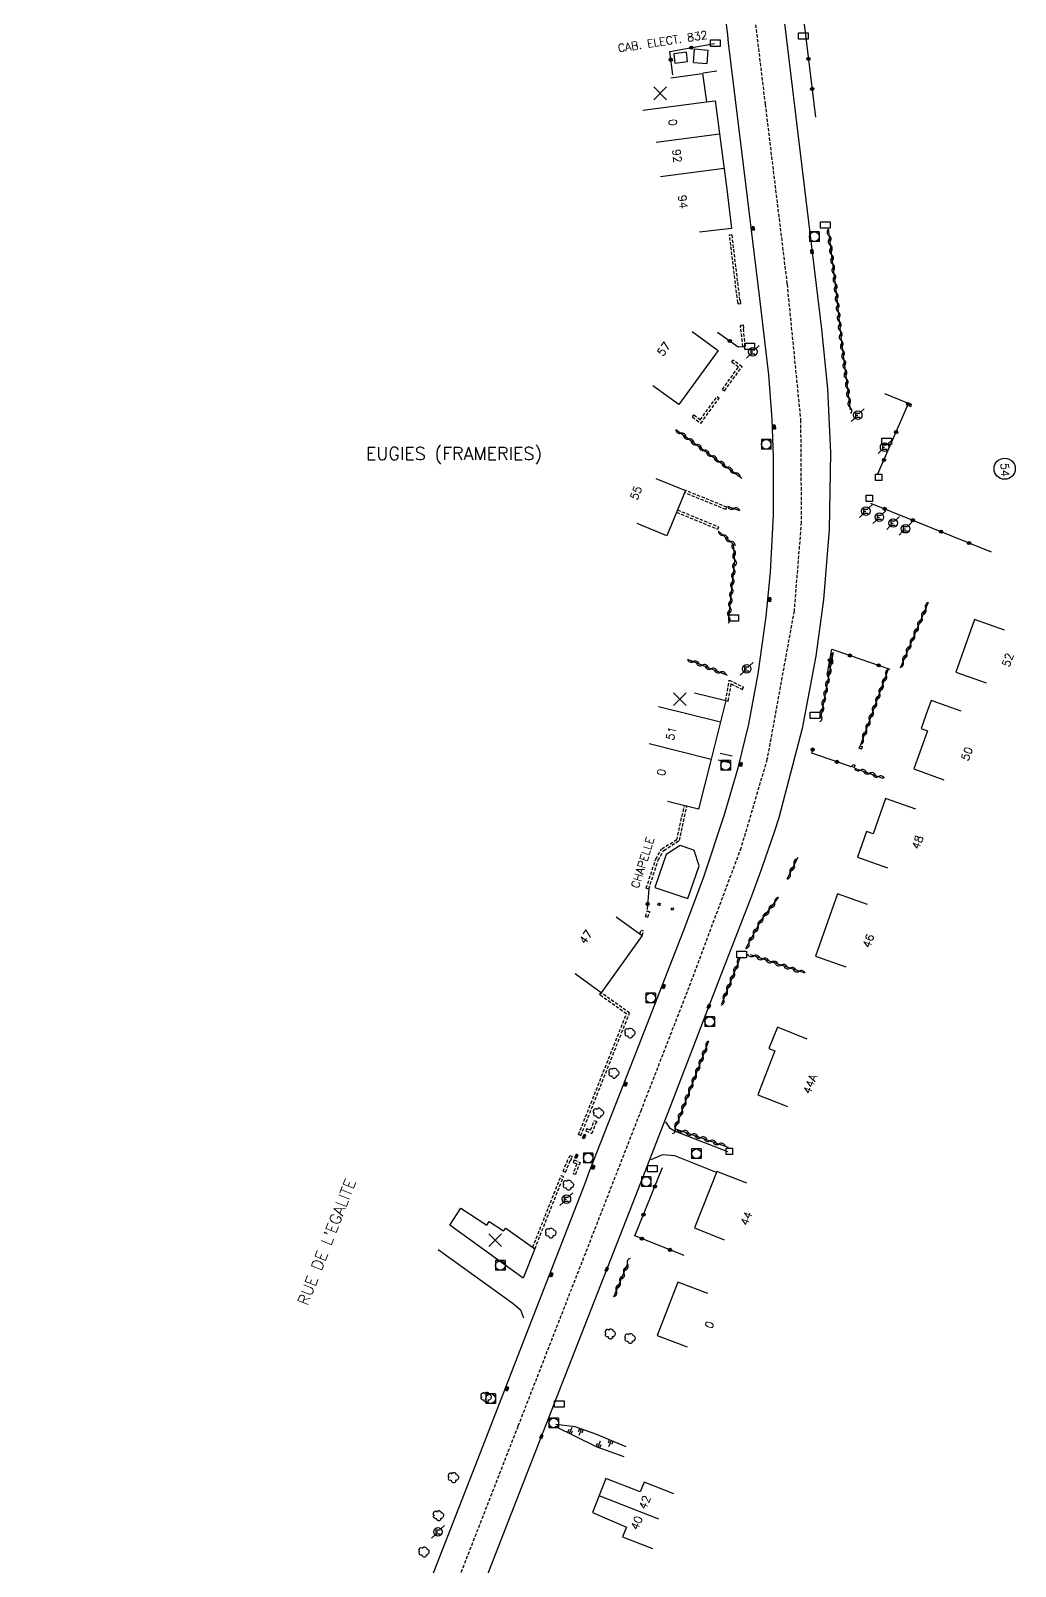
# Model space of a CAD drawing. Header units: millimetres. Extents: x 115000 to 115986, y 120000 to 121000.
# Drawn here: x 115806.1 to 115959.9, y 120341 to 120580.9 of the extents above; entities that cross this region are included whole.
import ezdxf
from ezdxf.enums import TextEntityAlignment as Align

# ---------------------------------------------------------------- set-up
doc = ezdxf.new("R2010")
doc.units = ezdxf.units.MM
doc.linetypes.add('DASHED', pattern=[0.75, 0.5, -0.25])
doc.layers.get('0').update_dxf_attribs({"linetype": 'CONTINUOUS'})
for name, color, linetype in [('W0001', 6, 'DASHED'), ('W0008', 7, 'CONTINUOUS'), ('W0100', 7, 'CONTINUOUS'), ('W0112', 1, 'DASHED'), ('W0211', 2, 'CONTINUOUS'), ('W0300', 7, 'CONTINUOUS'), ('W0310', 3, 'CONTINUOUS'), ('W0322', 7, 'CONTINUOUS'), ('W0400', 7, 'CONTINUOUS'), ('W0420', 7, 'CONTINUOUS'), ('W0471', 7, 'CONTINUOUS'), ('W0473', 7, 'CONTINUOUS'), ('W0980', 7, 'CONTINUOUS'), ('W0984', 7, 'CONTINUOUS'), ('W0989', 7, 'CONTINUOUS'), ('W0991', 7, 'CONTINUOUS'), ('W1102', 7, 'CONTINUOUS'), ('W1471', 7, 'CONTINUOUS')]:
    doc.layers.add(name, color=color, linetype=linetype)
doc.styles.get("Standard").update_dxf_attribs({"font": 'romans.shx', "width": 0.85})

# ---------------------------------------------------------------- blocks, each defined once
blk = doc.blocks.new('t211o')
at = {"color": 0, "linetype": 'Continuous'}
for p, q in [((-0.29, 0.5), (-0.29, 0)), ((0, 1), (0, 0)), ((0.29, 0.5), (0.29, 0))]:
    blk.add_line(p, q, dxfattribs=at)
blk = doc.blocks.new('t991o')
at = {"color": 0, "linetype": 'Continuous'}
for p, q in [((-1, 1), (1, -1)), ((-1, -1), (1, 1))]:
    blk.add_line(p, q, dxfattribs=at)
blk = doc.blocks.new('t310o')
at = {"color": 0, "linetype": 'Continuous'}
for centre, start, end in [((-0.5, 0.38), 216.8699, 323.1304), ((0.5, -0.37), 36.8699, 143.1303)]:
    blk.add_arc(centre, 0.625, start, end, dxfattribs=at)
blk = doc.blocks.new('t322o')
at = {"color": 0, "linetype": 'Continuous'}
for radius in [0.25, 0.15]:
    blk.add_circle((0, 0), radius, dxfattribs=at)
blk = doc.blocks.new('T400')
for p, q in [((-0.15, 0.3), (0.15, 0.3)), ((-0.15, -0.25), (-0.15, 0.3)), ((-0.15, 0.15), (0.15, 0.15)), ((-0.15, 0), (0.15, 0)), ((0.15, 0.3), (0.15, -0.25)), ((-0.15, -0.15), (0.15, -0.15)), ((-0.15, -0.25), (-0.15, -0.3)), ((-0.15, -0.3), (0.15, -0.3)), ((0.15, -0.3), (0.15, -0.25))]:
    blk.add_line(p, q)
blk = doc.blocks.new('T420')
for p, q in [((0.75, 0.75), (-0.75, 0.75)), ((-0.75, 0.75), (-0.75, -0.75)), ((0.75, 0.75), (0.75, -0.75)), ((0.75, -0.75), (-0.75, -0.75))]:
    blk.add_line(p, q)
blk.add_ellipse((0, 0), major_axis=(-0.53, 0.53), ratio=1, start_param=3.926991, end_param=10.210176)
blk = doc.blocks.new('T471')
for p, q in [((-0.333334, 0.333334), (-0.333334, -0.333334)), ((-0.333334, 0.333334), (0.333334, 0.333334)), ((-0.333334, 0), (0, 0)), ((0.500001, 0.500001), (1.000002, 1.000002)), ((-0.500001, -0.500001), (-1.000002, -1.000002)), ((-0.333334, -0.333334), (0.333334, -0.333334))]:
    blk.add_line(p, q)
blk.add_ellipse((0, 0), major_axis=(0.471405, 0.471405), ratio=1, start_param=5.4977871438, end_param=11.780972451)
blk = doc.blocks.new('t112o')
at = {"color": 0, "linetype": 'Continuous'}
for p, q in [((-0.5, 0.5), (0.5, 0.5)), ((-0.5, -0.5), (-0.5, 0.5)), ((0.5, 0.5), (0.5, -0.5)), ((0.5, -0.5), (-0.5, -0.5))]:
    blk.add_line(p, q, dxfattribs=at)
blk = doc.blocks.new('T300')
for p, q in [((-0.8, 0.51), (-0.86, 0.34)), ((-0.86, 0.34), (-0.86, 0.17)), ((-0.86, 0.17), (-0.74, 0.06)), ((-0.69, 0.63), (-0.8, 0.51)), ((-0.8, -0.06), (-0.74, 0.06)), ((-0.74, 0.06), (-0.69, 0.11)), ((-0.57, 0.69), (-0.69, 0.63)), ((-0.46, 0.69), (-0.57, 0.69)), ((-0.29, 0.63), (-0.46, 0.69)), ((-0.29, 0.63), (-0.17, 0.74)), ((-0.23, 0.57), (-0.29, 0.63)), ((-0.17, 0.74), (-0.06, 0.8)), ((-0.06, 0.8), (0.06, 0.8)), ((0.06, 0.8), (0.23, 0.74)), ((0.23, 0.74), (0.34, 0.63)), ((0.34, 0.63), (0.4, 0.51)), ((0.46, 0.46), (0.34, 0.46)), ((0.4, 0.51), (0.4, 0.46)), ((0.57, 0.4), (0.46, 0.46)), ((0.57, 0.4), (0.69, 0.29)), ((0.69, 0.29), (0.74, 0.17)), ((0.74, 0.06), (0.69, -0.17)), ((0.74, 0.17), (0.74, 0.06)), ((-0.8, -0.17), (-0.8, -0.06)), ((-0.8, -0.23), (-0.8, -0.17)), ((-0.74, -0.34), (-0.8, -0.23)), ((-0.69, -0.4), (-0.74, -0.34)), ((-0.51, -0.46), (-0.69, -0.4)), ((-0.4, -0.46), (-0.51, -0.46)), ((-0.4, -0.46), (-0.34, -0.46)), ((-0.34, -0.46), (-0.34, -0.4)), ((-0.34, -0.51), (-0.34, -0.46)), ((-0.29, -0.63), (-0.34, -0.51)), ((-0.17, -0.74), (-0.29, -0.63)), ((-0.06, -0.8), (-0.17, -0.74)), ((0.06, -0.8), (-0.06, -0.8)), ((0.17, -0.74), (0.06, -0.8)), ((0.23, -0.69), (0.17, -0.74)), ((0.29, -0.46), (0.23, -0.46)), ((0.29, -0.63), (0.23, -0.69)), ((0.46, -0.4), (0.29, -0.46)), ((0.34, -0.51), (0.29, -0.63)), ((0.34, -0.51), (0.34, -0.46)), ((0.57, -0.34), (0.46, -0.4)), ((0.63, -0.29), (0.57, -0.34)), ((0.69, -0.17), (0.63, -0.29))]:
    blk.add_line(p, q)
blk = doc.blocks.new('T1471')
at = {"color": 0, "linetype": 'Continuous', "flags": 128}
blk.add_lwpolyline([(-0.75, -0.5), (-0.75, 0.5), (0.75, 0.5), (0.75, -0.5), (-0.75, -0.5)], dxfattribs=at)

msp = doc.modelspace()

# ---------------------------------------------------------------- linework, layer by layer
at = {"layer": 'W0001'}
msp.add_lwpolyline([(115896.71, 120769.54), (115900.28, 120739.65), (115908.74, 120669.82), (115915.12, 120616.82), (115920.83, 120569.42), (115924.25, 120541.3), (115926.36, 120520.09), (115926.47, 120504.11), (115925.34, 120490.25), (115921.12, 120467.05), (115917.04, 120453.22), (115908.91, 120431.47), (115901.46, 120412.31), (115882.21, 120362.89), (115863.67, 120315.29), (115841.37, 120258.03), (115819.78, 120202.56), (115806.13, 120167.52)], dxfattribs=at)
at = {"layer": 'W0008'}
for points in [[(115919.59, 120617.5), (115925.19, 120570.85), (115927.37, 120552.75), (115929.61, 120534.27), (115930.56, 120524.96), (115931.04, 120514.95), (115930.83, 120503.01), (115929.93, 120492.08), (115928.75, 120483.19), (115926.63, 120471.93), (115922.96, 120457.95), (115922.23, 120455.69), (115920.3, 120450.15), (115918.68, 120445.71), (115913.62, 120432.59), (115906.03, 120412.97), (115900.11, 120397.73), (115889.09, 120369.54), (115879.47, 120344.86), (115869.29, 120318.7)], [(115862.82, 120324.16), (115876.35, 120358.84), (115883.92, 120378.3), (115892.66, 120400.74), (115893.42, 120402.78), (115900.36, 120420.54), (115908.03, 120440.16), (115911.18, 120448.59), (115914.46, 120458.47), (115916.61, 120465.75), (115918.27, 120472.58), (115919.72, 120480.45), (115920.97, 120489.41), (115921.69, 120496.31), (115922.11, 120505.21), (115922.15, 120514.23), (115921.92, 120520.23), (115921.39, 120527.16), (115920, 120539.09), (115917.82, 120557), (115915.13, 120578.98), (115915.02, 120580.2), (115910.65, 120616.13)], [(115905.26, 120410.46), (115905.89, 120409.51), (115906.79, 120409), (115914.93, 120405.83)], [(115913.21, 120402.54), (115906.7, 120405.16), (115904.82, 120405.33), (115902.97, 120404.54)], [(115869.76, 120390.52), (115881.5, 120382.09), (115882.61, 120381.1), (115883.1, 120379.83)]]:
    msp.add_lwpolyline(points, dxfattribs=at)
at = {"layer": 'W0100'}
for points in [[(115908.72, 120576.09), (115908.54, 120577.55), (115906.56, 120577.27), (115906.74, 120575.82), (115908.72, 120576.09)], [(115906.11, 120573.54), (115911.06, 120574.2), (115911.65, 120569.81), (115913.05, 120569.95), (115914.84, 120556.17), (115915.56, 120549.99), (115910.59, 120549.41)], [(115909.42, 120533.89), (115913.47, 120530.96), (115907.35, 120522.51), (115903.3, 120525.44)], [(115903.74, 120510.97), (115908.37, 120509.07), (115905.49, 120502.02), (115900.86, 120503.91)], [(115958.23, 120487.24), (115953.51, 120488.91), (115950.62, 120480.71), (115955.33, 120479.04)], [(115909.82, 120477.47), (115914.68, 120476.27), (115912.41, 120467.12), (115910.41, 120459.28), (115905.57, 120460.52)], [(115951.46, 120474.59), (115946.76, 120476.27), (115946.26, 120474.89), (115945.2, 120471.92), (115946.21, 120471.56), (115944.04, 120465.61), (115948.74, 120463.9)], [(115944.35, 120459.32), (115939.63, 120460.98), (115937.68, 120455.43), (115936.64, 120455.81), (115935.24, 120451.79), (115939.96, 120450.14)], [(115903.59, 120447.06), (115908.78, 120445.33), (115910.55, 120450.48), (115909.77, 120452.85), (115909.56, 120452.94), (115907.54, 120453.63), (115905.36, 120452.22), (115903.59, 120447.06)], [(115936.83, 120444.4), (115932.11, 120446.06), (115928.72, 120436.35), (115933.44, 120434.7)], [(115897.56, 120442.49), (115901.62, 120439.58), (115895.2, 120430.64), (115891.14, 120433.56)], [(115927.4, 120423.4), (115922.77, 120425.28), (115921.41, 120421.93), (115922.36, 120421.55), (115919.68, 120414.66), (115924.34, 120412.85)], [(115917.95, 120400.87), (115913.3, 120402.71), (115909.8, 120393.91), (115914.44, 120392.06)], [(115884.86, 120390.63), (115883.02, 120386.04), (115871.6, 120394.35), (115873.32, 120396.96), (115877.34, 120394.31), (115877.72, 120394.88), (115879.99, 120393.42), (115880.32, 120393.88), (115884.86, 120390.63)], [(115911.87, 120383.64), (115907.21, 120385.45), (115903.98, 120377.12), (115908.64, 120375.32)], [(115906.57, 120352.37), (115901.91, 120354.19), (115901.31, 120352.66), (115895.95, 120354.74), (115893.88, 120349.43), (115899.18, 120347.17), (115898.57, 120345.63), (115903.23, 120343.81)]]:
    msp.add_lwpolyline(points, dxfattribs=at)
at = {"layer": 'W0112'}
for p, q in [((115915.26, 120549.03), (115915.65, 120549.08)), ((115916.63, 120538.24), (115917.02, 120538.29)), ((115917.04, 120534.91), (115917.44, 120534.97)), ((115917.36, 120531.57), (115917.76, 120531.62)), ((115915.6, 120529.14), (115915.85, 120529.46)), ((115913.33, 120523.75), (115913.65, 120523.51)), ((115914.15, 120524.87), (115914.48, 120524.64)), ((115909.47, 120520.58), (115909.71, 120520.9)), ((115943.21, 120522.36), (115943.58, 120522.21)), ((115943.34, 120522.69), (115943.71, 120522.54)), ((115908.37, 120509.07), (115908.38, 120509.1)), ((115914.86, 120506.47), (115908.38, 120509.1)), ((115914.71, 120506.1), (115908.23, 120508.73)), ((115906.99, 120505.68), (115913.46, 120503.02)), ((115907.14, 120506.05), (115913.61, 120503.39)), ((115914.71, 120506.1), (115914.86, 120506.47)), ((115913.46, 120503.02), (115913.61, 120503.39)), ((115917.27, 120477.98), (115917.45, 120478.34)), ((115914.68, 120476.27), (115915.07, 120476.2)), ((115935.89, 120468.68), (115935.52, 120468.85)), ((115935.69, 120469.22), (115936.05, 120469.06)), ((115934.76, 120465.79), (115934.38, 120465.91)), ((115934.51, 120466.3), (115934.89, 120466.18)), ((115907.04, 120454.51), (115908.21, 120459.84)), ((115907.44, 120454.42), (115908.59, 120459.74)), ((115907.04, 120454.51), (115904.64, 120453.05)), ((115904.99, 120452.85), (115907.44, 120454.42)), ((115902.27, 120446.98), (115902.65, 120446.85)), ((115904.07, 120444.37), (115904.17, 120444.7)), ((115904.17, 120444.7), (115904.5, 120444.59)), ((115902.14, 120442.55), (115902.52, 120442.42)), ((115902.43, 120443.41), (115902.8, 120443.29)), ((115906.16, 120443.65), (115906.24, 120443.92)), ((115906.24, 120443.92), (115906.58, 120443.83)), ((115901.28, 120439.83), (115901.45, 120440.4)), ((115901.45, 120440.4), (115901.83, 120440.29)), ((115894.97, 120430.32), (115895.2, 120430.64)), ((115894.18, 120410.67), (115894.54, 120410.51)), ((115891.68, 120408.47), (115892.05, 120408.32)), ((115892.99, 120409.43), (115892.84, 120409.06)), ((115890.36, 120405.22), (115890.73, 120405.07)), ((115890.99, 120404.51), (115890.84, 120404.14)), ((115884.53, 120390.87), (115888.98, 120402.08)), ((115884.86, 120390.63), (115889.35, 120401.93)), ((115888.98, 120402.08), (115889.35, 120401.93)), ((115889.28, 120402.74), (115889.65, 120402.59)), ((115890.83, 120402.42), (115891.2, 120402.28)), ((115884.86, 120390.63), (115884.86, 120390.63))]:
    msp.add_line(p, q, dxfattribs=at)
for points in [[(115916.63, 120538.24), (115916.6, 120538.42), (115916.55, 120538.43), (115915.26, 120549.03)], [(115917.02, 120538.29), (115916.96, 120538.82), (115916.9, 120538.82), (115915.65, 120549.08)], [(115917.36, 120531.57), (115916.97, 120534.79), (115917.06, 120534.8), (115917.04, 120534.91)], [(115917.76, 120531.62), (115917.42, 120534.43), (115917.52, 120534.44), (115917.44, 120534.97)], [(115914.15, 120524.87), (115916.66, 120528.34), (115915.6, 120529.14)], [(115914.48, 120524.64), (115917.22, 120528.42), (115915.85, 120529.46)], [(115909.47, 120520.58), (115910.78, 120519.57), (115913.65, 120523.51)], [(115909.71, 120520.9), (115910.7, 120520.13), (115913.33, 120523.75)], [(115943.21, 120522.36), (115943.34, 120522.69)], [(115943.58, 120522.21), (115943.71, 120522.54)], [(115914.68, 120476.27), (115915.23, 120479.46), (115917.45, 120478.34)], [(115915.07, 120476.2), (115915.53, 120478.86), (115917.27, 120477.98)], [(115935.52, 120468.85), (115935.69, 120469.22)], [(115935.89, 120468.68), (115936.05, 120469.06)], [(115934.38, 120465.91), (115934.51, 120466.3)], [(115934.76, 120465.79), (115934.89, 120466.18)], [(115902.27, 120446.98), (115903.75, 120451.5), (115904.64, 120453.05)], [(115902.65, 120446.85), (115904.11, 120451.34), (115904.99, 120452.85)], [(115904.07, 120444.37), (115904.4, 120444.26), (115904.5, 120444.59)], [(115902.14, 120442.55), (115902.43, 120443.41)], [(115902.52, 120442.42), (115902.8, 120443.29)], [(115906.16, 120443.65), (115906.49, 120443.57), (115906.58, 120443.83)], [(115901.62, 120439.58), (115901.83, 120440.29)], [(115891.68, 120408.47), (115899.17, 120427.33), (115894.97, 120430.32)], [(115892.05, 120408.32), (115899.65, 120427.47), (115895.2, 120430.64)], [(115892.99, 120409.43), (115893.55, 120409.19), (115894.18, 120410.67)], [(115892.84, 120409.06), (115893.77, 120408.67), (115894.54, 120410.51)], [(115889.28, 120402.74), (115890.15, 120404.91), (115890.23, 120404.89), (115890.36, 120405.22)], [(115889.65, 120402.59), (115890.39, 120404.44), (115890.47, 120404.43), (115890.73, 120405.07)], [(115890.84, 120404.14), (115891.41, 120403.9), (115890.83, 120402.42)], [(115890.99, 120404.51), (115891.93, 120404.12), (115891.2, 120402.28)]]:
    msp.add_lwpolyline(points, dxfattribs=at)
at = {"layer": 'W0211'}
for points in [[(115887.96, 120362.91), (115894.55, 120359.68), (115898.78, 120358.17)], [(115899.12, 120359.72), (115894.39, 120361.66), (115891.15, 120362.82), (115888.12, 120363.21)]]:
    msp.add_lwpolyline(points, dxfattribs=at)
at = {"layer": 'W0310'}
for p, q in [((115906.86, 120518.6), (115917.21, 120510.99)), ((115916.87, 120505.93), (115914.98, 120506.6)), ((115946.3, 120491.58), (115941.9, 120481.33)), ((115908.68, 120482.71), (115914.89, 120480.24)), ((115931.46, 120483.77), (115929.47, 120473.56)), ((115940.07, 120481.17), (115935.69, 120469.22)), ((115934.76, 120465.72), (115939.23, 120464.17)), ((115924.28, 120448.4), (115925.98, 120451.82)), ((115916.91, 120436.12), (115914.03, 120428.87)), ((115927.1, 120433.67), (115918.52, 120436.56)), ((115897.19, 120383.16), (115899.4, 120388.32))]:
    msp.add_line(p, q, dxfattribs=at)
for points in [[(115930.69, 120549.9), (115931.87, 120540.42), (115932.68, 120532.61), (115934.11, 120521.67)], [(115913.52, 120502.75), (115915.85, 120500.72), (115916.07, 120498.07), (115915.13, 120489.23)], [(115917.83, 120437.53), (115920.17, 120441.86), (115922.94, 120445.51)], [(115911.99, 120423.08), (115906.96, 120410), (115906.69, 120409.43), (115915.05, 120406.52)]]:
    msp.add_lwpolyline(points, dxfattribs=at)
at = {"layer": 'W0322'}
for p, q in [((115913.28, 120574.59), (115911.17, 120574.29)), ((115937.29, 120507.11), (115956.15, 120499.49)), ((115913.51, 120467), (115915.41, 120466.56)), ((115913.81, 120468.03), (115915.68, 120467.66)), ((115902.65, 120446.85), (115902.43, 120443.65))]:
    msp.add_line(p, q, dxfattribs=at)
for points in [[(115926.22, 120588.31), (115926.68, 120584.06), (115928.7, 120567.4)], [(115906.4, 120574.01), (115905.93, 120577.66), (115912.93, 120578.9)], [(115913.37, 120533.81), (115916.62, 120531.51), (115917.71, 120531.56)], [(115938.45, 120511.67), (115943.21, 120522.68), (115939.51, 120524.19)], [(115930.52, 120480.22), (115931.24, 120484.29), (115940.29, 120481.18)], [(115934.28, 120465.92), (115933.86, 120466.08), (115928.1, 120468.06), (115928.33, 120468.88)], [(115908.17, 120389.57), (115900.47, 120392.65), (115904.82, 120403.33)]]:
    msp.add_lwpolyline(points, dxfattribs=at)
at = {"layer": 'W0473'}
for p, q in [((115911.79, 120575.76), (115911.95, 120577.88)), ((115909.64, 120575.95), (115911.79, 120575.76))]:
    msp.add_line(p, q, dxfattribs=at)
msp.add_lwpolyline([(115909.64, 120575.95), (115909.81, 120578.07), (115911.95, 120577.88)], dxfattribs=at)
at = {"layer": 'W1102'}
for p, q in [((115901.73, 120568.49), (115911.65, 120569.81)), ((115903.81, 120563.49), (115913.72, 120564.77)), ((115904.5, 120558.15), (115914.42, 120559.43)), ((115904.15, 120475.36), (115913.86, 120472.96)), ((115902.72, 120469.57), (115912.41, 120467.1)), ((115904.21, 120348.4), (115894.89, 120352.03))]:
    msp.add_line(p, q, dxfattribs=at)
msp.add_circle((115958.24, 120512.48), 1.65, dxfattribs=at)

# ---------------------------------------------------------------- block references
at = {"layer": 'W0112'}
for p in [(115938.55, 120511.13), (115937.09, 120507.86), (115915.23, 120405.86)]:
    msp.add_blockref('t112o', p, dxfattribs=at)
at = {"layer": 'W0211'}
for p, rotation in [((115890.2, 120361.81), 333.3530141071951), ((115892.14, 120362.46), 160.3686638769319), ((115894.7, 120359.63), 339.3831146755645), ((115896.81, 120360.67), 157.6929341724616)]:
    msp.add_blockref('t211o', p, dxfattribs=dict(at, rotation=rotation))
at = {"layer": 'W0300'}
for p in [(115899.76, 120424.32), (115897.26, 120418.06), (115894.85, 120411.83), (115890.14, 120400.57), (115887.39, 120393.08), (115896.68, 120377.33), (115899.77, 120376.62), (115877.3, 120367.43), (115872.19, 120354.88), (115869.86, 120348.94), (115867.59, 120343.26)]:
    msp.add_blockref('T300', p, dxfattribs=at)
at = {"layer": 'W0310'}
for p, rotation in [((115930.81, 120548.91), 277.134646436649), ((115931, 120547.42), 277.134646436649), ((115931.18, 120545.93), 277.134646436649), ((115931.37, 120544.44), 277.134646436649), ((115931.55, 120542.95), 277.134646436649), ((115931.74, 120541.46), 277.134646436649), ((115931.92, 120539.98), 275.9376857187368), ((115932.07, 120538.48), 275.9376857187368), ((115932.23, 120536.99), 275.9376857187368), ((115932.38, 120535.5), 275.9376857187368), ((115932.54, 120534.01), 275.9376857187368), ((115932.7, 120532.52), 277.4366877329581), ((115932.89, 120531.03), 277.4366877329581), ((115933.09, 120529.54), 277.4366877329581), ((115933.28, 120528.05), 277.4366877329581), ((115933.47, 120526.57), 277.4366877329581), ((115933.67, 120525.08), 277.4366877329581), ((115933.86, 120523.59), 277.4366877329581), ((115934.06, 120522.1), 277.4366877329581), ((115907.67, 120518.01), 323.6643610176657), ((115908.88, 120517.12), 323.6643610176657), ((115910.08, 120516.23), 323.6643610176657), ((115911.29, 120515.34), 323.6643610176657), ((115912.5, 120514.45), 323.6643610176657), ((115913.71, 120513.57), 323.6643610176657), ((115914.92, 120512.68), 323.6643610176657), ((115916.13, 120511.79), 323.6643610176657), ((115915.93, 120506.26), 160.6059624385891), ((115914.27, 120502.09), 318.8334009731986), ((115915.4, 120501.11), 318.8334009731986), ((115915.92, 120499.81), 274.8137383971764), ((115916.05, 120498.32), 274.8137383971764), ((115915.94, 120496.82), 263.955801709018), ((115915.62, 120493.84), 263.955801709018), ((115915.78, 120495.33), 263.955801709018), ((115915.46, 120492.35), 263.955801709018), ((115915.15, 120489.37), 263.955801709018), ((115915.3, 120490.86), 263.955801709018), ((115945.31, 120489.29), 246.7745390582465), ((115945.91, 120490.66), 246.7745390582465), ((115944.13, 120486.53), 246.7745390582465), ((115944.72, 120487.91), 246.7745390582465), ((115943.54, 120485.15), 246.7745390582465), ((115909.61, 120482.34), 338.2814781790939), ((115931.27, 120482.79), 258.9621575119996), ((115942.36, 120482.39), 246.7745390582465), ((115942.95, 120483.77), 246.7745390582465), ((115911.01, 120481.79), 338.2814781790939), ((115912.4, 120481.23), 338.2814781790939), ((115913.79, 120480.68), 338.2814781790939), ((115930.7, 120479.85), 258.9621575119996), ((115930.98, 120481.32), 258.9621575119996), ((115939.72, 120480.23), 249.8699589841137), ((115930.12, 120476.9), 258.9621575119996), ((115930.41, 120478.38), 258.9621575119996), ((115938.69, 120477.42), 249.8699589841137), ((115939.21, 120478.82), 249.8699589841137), ((115929.84, 120475.43), 258.9621575119996), ((115937.66, 120474.6), 249.8699589841137), ((115938.18, 120476.01), 249.8699589841137), ((115929.55, 120473.96), 258.9621575119996), ((115937.14, 120473.19), 249.8699589841137), ((115936.11, 120470.37), 249.8699589841137), ((115936.63, 120471.78), 249.8699589841137), ((115935.71, 120465.39), 340.7944666188956), ((115937.12, 120464.9), 340.7944666188956), ((115938.54, 120464.41), 340.7944666188956), ((115925.39, 120450.64), 63.56261991688881), ((115924.72, 120449.3), 63.56261991688881), ((115921.43, 120443.51), 52.71969965409382), ((115922.34, 120444.71), 52.71969965409382), ((115919.73, 120441.05), 61.63377555616118), ((115920.52, 120442.32), 52.71969965409382), ((115918.31, 120438.41), 61.63377555616118), ((115919.02, 120439.73), 61.63377555616118), ((115919.04, 120436.38), 161.3889683434745), ((115915.99, 120433.8), 248.3417245063031), ((115916.54, 120435.19), 248.3417245063031), ((115920.46, 120435.91), 161.3889683434745), ((115921.89, 120435.43), 161.3889683434745), ((115923.31, 120434.95), 161.3889683434745), ((115924.73, 120434.47), 161.3889683434745), ((115926.15, 120433.99), 161.3889683434745), ((115915.43, 120432.4), 248.3417245063031), ((115914.33, 120429.62), 248.3417245063031), ((115914.88, 120431.01), 248.3417245063031), ((115911.64, 120422.15), 248.9407858474346), ((115910.56, 120419.35), 248.9407858474346), ((115911.1, 120420.75), 248.9407858474346), ((115910.02, 120417.95), 248.9407858474346), ((115908.94, 120415.15), 248.9407858474346), ((115909.48, 120416.55), 248.9407858474346), ((115907.86, 120412.35), 248.9407858474346), ((115908.4, 120413.75), 248.9407858474346), ((115906.76, 120409.56), 245.0272221839907), ((115907.32, 120410.95), 248.9407858474346), ((115907.97, 120408.99), 340.7786895495419), ((115909.38, 120408.49), 340.7786895495419), ((115910.8, 120408), 340.7786895495419), ((115912.22, 120407.5), 340.7786895495419), ((115913.63, 120407.01), 340.7786895495419), ((115899.36, 120388.22), 66.85378403885977), ((115898.77, 120386.84), 66.85378403885977), ((115897.59, 120384.09), 66.85378403885977), ((115898.18, 120385.46), 66.85378403885977)]:
    msp.add_blockref('t310o', p, dxfattribs=dict(at, rotation=rotation))
at = {"layer": 'W0322'}
for p, rotation in [((115909.31, 120578.26), 9.977625030347745), ((115906.09, 120576.36), 97.38314245738763), ((115927.59, 120576.51), 276.9074949106495), ((115928.16, 120571.8), 276.9074949106495), ((115915.31, 120532.44), 324.6678310630246), ((115943.17, 120522.56), 66.59502905182836), ((115941.28, 120518.21), 66.59502905182836), ((115939.39, 120513.85), 66.59502905182836), ((115939.49, 120506.22), 338.0008583685836), ((115943.89, 120504.44), 338.0008583685836), ((115948.3, 120502.66), 338.0008583685836), ((115952.7, 120500.88), 338.0008583685836), ((115930.93, 120482.56), 79.8787615561527), ((115934.07, 120483.31), 341.0347724962929), ((115938.57, 120481.77), 341.0347724962929), ((115928.26, 120468.62), 74.42963046142145), ((115932.04, 120466.7), 161.0415218865944), ((115902.48, 120444.49), 265.9689961618151), ((115903.61, 120400.37), 67.83389211218473), ((115901.82, 120395.97), 67.83389211218473), ((115901.56, 120392.22), 158.216575086585), ((115905.97, 120390.46), 158.216575086585)]:
    msp.add_blockref('t322o', p, dxfattribs=dict(at, rotation=rotation))
at = {"layer": 'W0400'}
for p, rotation in [((115918.97, 120550.01), 187.5395112641721), ((115928.14, 120546.38), 187.3939318923035), ((115922.27, 120518.97), 182.3811123965966), ((115921.54, 120492.01), 174.5226858438573), ((115917.05, 120466.29), 166.812323820627), ((115905, 120431.59), 158.5603166263145), ((115912.04, 120428.5), 157.6363509037057), ((115899.04, 120416.33), 157.8865580588081), ((115892.56, 120408.14), 156.920241851225), ((115891.34, 120405.08), 158.3063992983626), ((115893.98, 120403.38), 159.2090012850335), ((115887.45, 120386.54), 158.1768405006792), ((115896.08, 120387.41), 157.74966306614), ((115880.53, 120368.75), 157.4536704701246), ((115885.88, 120361.31), 157.4851330029923)]:
    msp.add_blockref('T400', p, dxfattribs=dict(at, rotation=rotation))
at = {"layer": 'W0420'}
for p in [(115928.52, 120548.72), (115920.99, 120516.3), (115914.66, 120466.16), (115902.95, 120429.82), (115912.17, 120426.12), (115910.1, 120405.48), (115893.19, 120404.82), (115902.25, 120401.11), (115879.48, 120388.04), (115877.95, 120367.22), (115887.82, 120363.42)]:
    msp.add_blockref('T420', p, dxfattribs=at)
at = {"layer": 'W0471'}
for p in [(115918.91, 120530.74), (115935.29, 120520.85), (115939.49, 120515.86), (115936.55, 120505.85), (115938.67, 120504.92), (115940.81, 120504), (115942.74, 120503.11), (115917.95, 120481.23), (115889.79, 120398.39), (115869.73, 120346.43)]:
    msp.add_blockref('T471', p, dxfattribs=at)
at = {"layer": 'W0991', "rotation": 90}
for p in [(115904.42, 120571.11), (115907.52, 120476.5), (115878.65, 120392)]:
    msp.add_blockref('t991o', p, dxfattribs=at)
at = {"layer": 'W1471'}
for p in [(115913.04, 120578.95), (115926.8, 120580.07), (115930.23, 120550.56), (115918.42, 120531.59), (115939.8, 120516.77), (115915.9, 120489.18), (115928.61, 120473.97), (115917.15, 120436.6), (115903.21, 120403.16), (115888.7, 120366.39)]:
    msp.add_blockref('T1471', p, dxfattribs=at)

# ---------------------------------------------------------------- texts
at = {"layer": 'W0980'}
msp.add_text('EUGIES (FRAMERIES)', height=2, dxfattribs=at).set_placement((115872.23, 120514.71), align=Align.MIDDLE)
at = {"layer": 'W0984'}
for s, rotation, p in [('CAB. ELECT. 832', 8.728, (115904.82, 120579.22)), ('CHAPELLE', 72.5231, (115901.69, 120450.95))]:
    msp.add_text(s, height=1.25, rotation=rotation, dxfattribs=at).set_placement(p, align=Align.MIDDLE)
at = {"layer": 'W0989'}
msp.add_text("RUE DE L'EGALITE", height=1.75, rotation=68.7228, dxfattribs=at).set_placement((115852.34, 120391.7), align=Align.MIDDLE)
at = {"layer": 'W0991'}
for s, rotation, p in [('0', 277.1607, (115906.42, 120566.58)), ('92', 277.159, (115907.08, 120561.33)), ('94', 277.1596, (115907.98, 120554.18)), ('57', 54.0723, (115904.99, 120531.18)), ('54', 273.1599, (115958.28, 120512.31)), ('55', 67.7715, (115900.66, 120508.7)), ('52', 70.5461, (115958.72, 120482.62)), ('51', 75.909, (115906.17, 120471.14)), ('50', 69.9798, (115952.34, 120467.96)), ('0', 75.9084, (115904.64, 120465.06)), ('48', 70.6053, (115944.64, 120454.13)), ('47', 54.3249, (115892.82, 120439.33)), ('46', 70.7084, (115936.96, 120438.73)), ('44A', 68.6724, (115927.85, 120416.36)), ('44', 68.2952, (115917.91, 120395.37)), ('0', 68.8013, (115912.13, 120378.76)), ('42', 68.7543, (115902.02, 120351.03)), ('40', 68.7433, (115900.77, 120347.83))]:
    msp.add_text(s, height=1.25, rotation=rotation, dxfattribs=at).set_placement(p, align=Align.MIDDLE)

doc.saveas('drawing.dxf')
